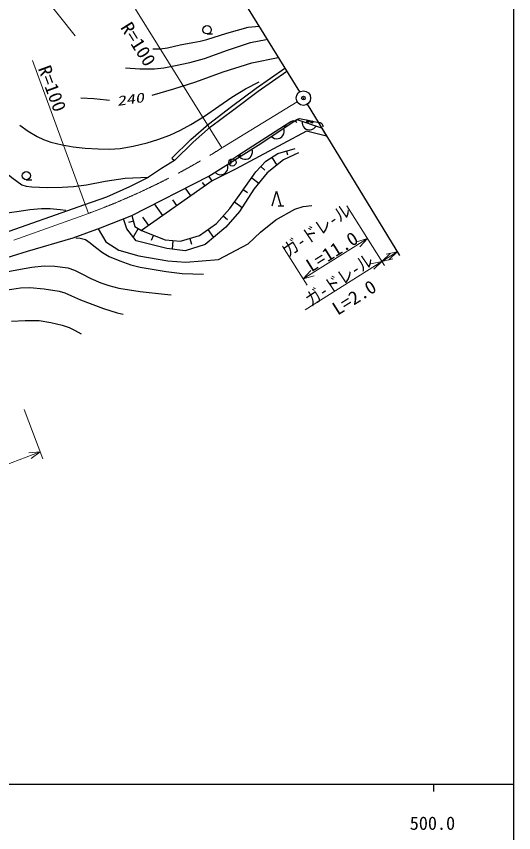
# Model space of a CAD drawing. Units: millimetres, scale not verified. Extents: x 40000 to 680000, y 20000 to 380000.
# Drawn here: x 510700 to 579000, y 198357 to 310406 of the extents above; entities that cross this region are included whole.
import ezdxf
from ezdxf.enums import TextEntityAlignment as Align

# ---------------------------------------------------------------- set-up
doc = ezdxf.new("R2010")
doc.units = ezdxf.units.MM
doc.header["$LTSCALE"] = 1000
doc.header["$PDMODE"] = 32
doc.header["$PDSIZE"] = 500
doc.linetypes.add('CHAIN', pattern=[18.5, 12, -1.5, 3.5, -1.5])
for name, color, linetype, lineweight in [('M-BGD', 7, 'Continuous', 25), ('M-BMK', 2, 'CHAIN', 13), ('M-BMK-OTRS', 5, 'Continuous', 25), ('M-BMK-SRVR', 3, 'Continuous', 25), ('M-STR-HTXT', 7, 'Continuous', 13), ('M-TTL-BAND', 7, 'Continuous', 25)]:
    doc.layers.add(name, color=color, linetype=linetype, lineweight=lineweight)
doc.layers.add('M-OTRS', color=6, linetype='Continuous')
doc.styles.add('ＭＳ ゴシック', font='')
doc.styles.get('ＭＳ ゴシック').set_extended_font_data('MS Gothic')

msp = doc.modelspace()

# ---------------------------------------------------------------- linework, layer by layer
at = {"layer": 'M-BGD'}
for p, q in [((536902, 307987), (537652, 307987)), ((543629, 300554), (547552, 303285)), ((543922, 300149), (547838, 302874)), ((540265, 298020), (543629, 300554)), ((540566, 297621), (543922, 300149)), ((537069, 295612), (540265, 298020)), ((537384, 295224), (540566, 297621)), ((543904, 292704), (549221, 296234)), ((547538, 295411), (548380, 295951)), ((548380, 295951), (548515, 296037)), ((548515, 296037), (548610, 296074)), ((548610, 296074), (548743, 296089)), ((548743, 296089), (548843, 296081)), ((548843, 296081), (548936, 296046)), ((548936, 296046), (549052, 295978)), ((549052, 295978), (549123, 295904)), ((549115, 295967), (549131, 296045)), ((549123, 295904), (549155, 295854)), ((549131, 296045), (549194, 296155)), ((549194, 296155), (549272, 296241)), ((549221, 296234), (552615, 295097)), ((549272, 296241), (549390, 296320)), ((549390, 296320), (549500, 296359)), ((549500, 296359), (549645, 296371)), ((549645, 296371), (549802, 296339)), ((549802, 296339), (550782, 296143)), ((549970, 295984), (549969, 295731)), ((550782, 296143), (551306, 296038)), ((551306, 296038), (552286, 295842)), ((552286, 295842), (552443, 295811)), ((552443, 295811), (552537, 295772)), ((534647, 293499), (537069, 295612)), ((534987, 293132), (537384, 295224)), ((541260, 291382), (547538, 295411)), ((547462, 294778), (547396, 295022)), ((547472, 294545), (547462, 294778)), ((549969, 295731), (550020, 295503)), ((550020, 295503), (550146, 295250)), ((550146, 295250), (550297, 295072)), ((550297, 295072), (550500, 294920)), ((550500, 294920), (550803, 294819)), ((550803, 294819), (551056, 294818)), ((551056, 294818), (551284, 294868)), ((551284, 294868), (551537, 294995)), ((551537, 294995), (551714, 295146)), ((551714, 295146), (551866, 295348)), ((552537, 295772), (552643, 295689)), ((552615, 295097), (553308, 293962)), ((552643, 295689), (552710, 295615)), ((552710, 295615), (552753, 295525)), ((552753, 295525), (552788, 295395)), ((552788, 295293), (552776, 295234)), ((552788, 295395), (552788, 295293)), ((550529, 294622), (540809, 289435)), ((545729, 293916), (545929, 293760)), ((545929, 293760), (546139, 293660)), ((546139, 293660), (546417, 293604)), ((546417, 293604), (546650, 293615)), ((546650, 293615), (546894, 293681)), ((546894, 293681), (547160, 293858)), ((547160, 293858), (547316, 294057)), ((547316, 294057), (547416, 294268)), ((547416, 294268), (547472, 294545)), ((553308, 293962), (550529, 294622)), ((532065, 290960), (534647, 293499)), ((532415, 290604), (534987, 293132)), ((537148, 288476), (543904, 292704)), ((540418, 290842), (541260, 291382)), ((542957, 291215), (543063, 291423)), ((543122, 291931), (543062, 292177)), ((543063, 291423), (543126, 291698)), ((543126, 291698), (543122, 291931)), ((544950, 290525), (546606, 291571)), ((546606, 291571), (549003, 292268)), ((549439, 291658), (547391, 290699)), ((547805, 291919), (547962, 291377)), ((532415, 290604), (530628, 289514)), ((532065, 290960), (532415, 290604)), ((540105, 290403), (540136, 290542)), ((540109, 290287), (540105, 290403)), ((540140, 290164), (540109, 290287)), ((540136, 290542), (540187, 290646)), ((540187, 290646), (540284, 290755)), ((540284, 290755), (540418, 290842)), ((541367, 291116), (541562, 290955)), ((541562, 290955), (541770, 290850)), ((541770, 290850), (542046, 290786)), ((542046, 290786), (542279, 290790)), ((542279, 290790), (542525, 290850)), ((542525, 290850), (542796, 291020)), ((542796, 291020), (542957, 291215)), ((543599, 289043), (544950, 290525)), ((547391, 290699), (545168, 288912)), ((545778, 291048), (546467, 289956)), ((530628, 289514), (528710, 288250)), ((540809, 289435), (537584, 287822)), ((539418, 288906), (539579, 289101)), ((539579, 289101), (539685, 289309)), ((539744, 289818), (539684, 290063)), ((539685, 289309), (539748, 289584)), ((539748, 289584), (539744, 289818)), ((540183, 290097), (540140, 290164)), ((544274, 289784), (544830, 289277)), ((512072, 287971), (512822, 287971)), ((528710, 288250), (526226, 286986)), ((526547, 283071), (537148, 288476)), ((537584, 287822), (537148, 288476)), ((537989, 289002), (538184, 288841)), ((538184, 288841), (538392, 288736)), ((538392, 288736), (538668, 288672)), ((538668, 288672), (538901, 288677)), ((538901, 288677), (539147, 288736)), ((539147, 288736), (539418, 288906)), ((541288, 285817), (543599, 289043)), ((543021, 288236), (544021, 287520)), ((545168, 288912), (543337, 286689)), ((526226, 286986), (523088, 285591)), ((537584, 287822), (527907, 281023)), ((536616, 287142), (536286, 287612)), ((534681, 285782), (533938, 286839)), ((540024, 284030), (541288, 285817)), ((543337, 286689), (541332, 283638)), ((541866, 286624), (542449, 286206)), ((545845, 284416), (546445, 286416)), ((546445, 286416), (547045, 284416)), ((523088, 285591), (520080, 284545)), ((530810, 283063), (529681, 284669)), ((532746, 284422), (532184, 285222)), ((540656, 284924), (541695, 284189)), ((520080, 284545), (505472, 279379)), ((538194, 281982), (540024, 284030)), ((541332, 283638), (539458, 281459)), ((546344, 282461), (548960, 283943)), ((546645, 284416), (547445, 284416)), ((548960, 283943), (550093, 284292)), ((550093, 284292), (551270, 284422)), ((522276, 281371), (526547, 283071)), ((525859, 281241), (525435, 282628)), ((526547, 283071), (526992, 281546)), ((528875, 281703), (528082, 282831)), ((539109, 283006), (539679, 282497)), ((544209, 280761), (546344, 282461)), ((518484, 280020), (522276, 281371)), ((521930, 281248), (522982, 279454)), ((526770, 282309), (526088, 282110)), ((527450, 281284), (526767, 280090)), ((526992, 281546), (527907, 281023)), ((535840, 280325), (538194, 281982)), ((539458, 281459), (536625, 279105)), ((527166, 279584), (525859, 281241)), ((527907, 281023), (531133, 279715)), ((529520, 280369), (529217, 279621)), ((533225, 279541), (535840, 280325)), ((537017, 281153), (537782, 280066)), ((542552, 279192), (544209, 280761)), ((512251, 278190), (518484, 280020)), ((522982, 279454), (524769, 278320)), ((531351, 278538), (527166, 279584)), ((531133, 279715), (533225, 279541)), ((532179, 279628), (532081, 278450)), ((536625, 279105), (533879, 278233)), ((534533, 279933), (534778, 279116)), ((538455, 277013), (542552, 279192)), ((504019, 275665), (512251, 278190)), ((524769, 278320), (527515, 277536)), ((533879, 278233), (531351, 278538)), ((527515, 277536), (531525, 276838)), ((531525, 276838), (533966, 276664)), ((533966, 276664), (538455, 277013))]:
    msp.add_line(p, q, dxfattribs=at)
for points in [[(529454, 305926), (530456, 305939), (531464, 306067), (533211, 306514), (534944, 306831), (535932, 306983), (536855, 307230), (539590, 308105), (542523, 308919), (544043, 309052)], [(525712, 303321), (527675, 303206), (529676, 303204), (530965, 303351), (532539, 303652), (534535, 304073), (536560, 304613), (539679, 305755), (542866, 306808), (544990, 307205)], [(529369, 299598), (532336, 300456), (535329, 301427), (539106, 302776), (543022, 304042), (546648, 304742)], [(511191, 295457), (512335, 294650), (513545, 293923), (514450, 293495), (515455, 293138), (517012, 292765), (518487, 292515), (520153, 292313), (521949, 292206), (523512, 292184), (524945, 292282), (526740, 292600), (528687, 293056), (530151, 293497), (531790, 294113), (533241, 294788), (534672, 295565), (536541, 296725), (538514, 298078), (540296, 299313), (542163, 300477), (544043, 301426)], [(519554, 299200), (521352, 299117), (523092, 298936), (523479, 298895)], [(503233, 290673), (504180, 290768), (505179, 290733), (506169, 290554), (506980, 290310), (507723, 290001), (508591, 289504), (510064, 288291), (511464, 287277), (512032, 287109), (512838, 287006), (514932, 286926), (517001, 286956), (518552, 287062), (520337, 287294), (522890, 287784), (525659, 288203), (528858, 288352)], [(504891, 284184), (505815, 283794), (506604, 283570), (507599, 283446), (508561, 283425), (509760, 283486), (511073, 283661), (512564, 283900), (514160, 284038), (515332, 284026), (516726, 283900), (517490, 283805)], [(518875, 279991), (519484, 279951), (520180, 279765), (520849, 279330), (521587, 278707), (522541, 277981), (523431, 277450), (524903, 276824), (526418, 276298), (527695, 275975), (529075, 275736), (531271, 275381), (533494, 275128), (536397, 275036)], [(504571, 274627), (508028, 275128), (511292, 275701), (512833, 275981), (514522, 276162), (516007, 276102), (517769, 275898), (518712, 275551), (519616, 275098), (520918, 274419), (522323, 273813), (523409, 273445), (524766, 273102), (527695, 272657), (531052, 272258), (531953, 272175)], [(490963, 270334), (492161, 270246), (493415, 270261), (495005, 270455), (496630, 270759), (500101, 271483), (503842, 272152), (506989, 272494), (510102, 272940), (511290, 273120), (512535, 273196), (514525, 273007), (516577, 272691), (517361, 272455), (518278, 272057), (519519, 271484), (520831, 270994), (522687, 270299), (524546, 269728), (525363, 269519)], [(510044, 268574), (511905, 268674), (513855, 268654), (515432, 268377), (516995, 267997), (517944, 267685), (518674, 267349), (519594, 266811)]]:
    msp.add_lwpolyline(points, dxfattribs=at)
for centre, radius in [((536902, 308557), 570), ((550753, 295996), 150), ((550753, 295996), 90), ((550753, 295996), 30), ((551276, 295891), 150), ((551276, 295891), 90), ((551276, 295891), 30), ((547619, 295284), 150), ((547619, 295284), 90), ((547619, 295284), 30), ((541341, 291256), 150), ((541341, 291256), 90), ((540369, 290357), 500), ((541341, 291256), 30), ((512072, 288541), 570)]:
    msp.add_circle(centre, radius, dxfattribs=at)
at = {"layer": 'M-BMK'}
for p, q in [((549268, 298664), (538937, 292336)), ((475562, 267141), (520609, 283353))]:
    msp.add_line(p, q, dxfattribs=at)
msp.add_arc((485991, 377170), 100000, 290.25355, 301.96866, dxfattribs=at)
at = {"layer": 'M-BMK-OTRS'}
for p, q in [((539080, 317023), (549595, 300036)), ((550642, 298332), (563305, 277574))]:
    msp.add_line(p, q, dxfattribs=at)
at = {"layer": 'M-BMK-SRVR'}
for radius in [1000, 40]:
    msp.add_circle((550121, 299186), radius, dxfattribs=at)
at = {"layer": 'M-OTRS'}
msp.add_point((550121, 299186), dxfattribs=at)
at = {"layer": 'M-STR-HTXT'}
for p, q in [((518778, 307744), (513169, 314794)), ((538937, 292336), (527064, 311390)), ((520609, 283353), (512934, 304344)), ((561261, 276186), (556074, 284417)), ((550103, 274358), (558914, 279910)), ((557421, 279466), (558914, 279910)), ((558914, 279910), (557869, 278755)), ((547263, 278865), (550636, 273512)), ((550376, 270133), (562994, 278084)), ((561474, 277742), (562994, 278084)), ((562994, 278084), (561872, 277003)), ((559377, 276421), (560897, 276762)), ((560897, 276762), (559776, 275681)), ((560897, 276762), (562019, 277843)), ((562417, 277104), (560897, 276762)), ((550103, 274358), (551148, 275513)), ((551596, 274802), (550103, 274358)), ((514332, 249683), (511779, 256431)), ((496845, 244138), (513978, 250618)), ((512426, 250481), (513978, 250618)), ((513978, 250618), (512723, 249695))]:
    msp.add_line(p, q, dxfattribs=at)
at = {"layer": 'M-TTL-BAND'}
for p, q in [((579000, 20000), (579000, 370000)), ((40000, 205000), (579000, 205000)), ((568000, 205000), (568000, 204000))]:
    msp.add_line(p, q, dxfattribs=at)

# ---------------------------------------------------------------- texts
at = {"layer": 'M-BGD', "style": 'ＭＳ ゴシック', "oblique": 15, "width": 1.4}
msp.add_text('240', height=1320, rotation=8.3, dxfattribs=at).set_placement((524631, 297710), align=Align.BOTTOM_LEFT)
at = {"layer": 'M-STR-HTXT', "style": 'ＭＳ ゴシック'}
for s, rotation, width, p in [('R=100', 302.2, 1.05, (524465, 308580)), ('R=100', 290.2, 1.05, (513131, 303065)), ('ガ-ドレ-ル', 34.3, 0.85, (548375, 276856)), ('L=11.0', 32.2, 1.05, (551503, 274779)), ('ガ-ドレ-ル', 34.3, 0.85, (551447, 270044)), ('L=2.0', 32.2, 1.05, (555110, 268834))]:
    msp.add_text(s, height=1833, rotation=rotation, dxfattribs=dict(at, width=width)).set_placement(p, align=Align.BOTTOM_LEFT)
at = {"layer": 'M-TTL-BAND', "style": 'ＭＳ ゴシック'}
msp.add_text('500.0', height=1833, dxfattribs=at).set_placement((567844, 198195), align=Align.BOTTOM_CENTER)

doc.saveas('drawing.dxf')
